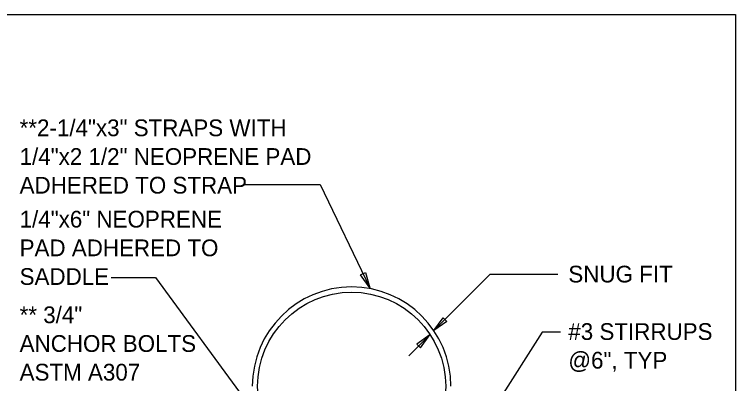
# Model space of a CAD drawing. Extents: x 11.868 to 12.521, y -7.834 to -6.95.
# Drawn here: x 12.1299 to 12.4839, y -7.1307 to -6.9497 of the extents above; entities that cross this region are included whole.
import ezdxf

# ---------------------------------------------------------------- set-up
doc = ezdxf.new("R2010")
doc.units = 0
for name, color, linetype in [('Default', 7, 'Continuous'), ('G-LDR', 7, 'Continuous'), ('G-TEXT', 7, 'Continuous'), ('M-PIPE-FW', 7, 'Continuous'), ('S-METL', 7, 'Continuous')]:
    doc.layers.add(name, color=color, linetype=linetype)

# ---------------------------------------------------------------- blocks, each defined once
blk = doc.blocks.new('ARROW1')
at = {"layer": 'Default'}
blk.add_lwpolyline([(-4.1818400594214235e-15, -3.3491727909525557e-15), (0.0078124999999958184, 0.0013020833333299842), (0.0078124999999958184, -0.0013020833333366826)], close=True, dxfattribs=at)

msp = doc.modelspace()

# ---------------------------------------------------------------- linework, layer by layer
at = {"layer": 'Default'}
msp.add_lwpolyline([(11.868183413980857, -6.949671388135403), (12.483886753288258, -6.949671388135403), (12.483886753288258, -7.83408791268483), (11.868183413980857, -7.83408791268483), (11.868183413980857, -6.949671388135403)], dxfattribs=at)
at = {"layer": 'G-LDR'}
for p, q in [((12.24312788173799, -7.033030916334952), (12.280032054566112, -7.033030916334952)), ((12.280032054566112, -7.033030916334952), (12.304306612656934, -7.0836994679039345)), ((12.177317798924781, -7.078630456492532), (12.199158971030752, -7.078630456492532)), ((12.199158971030752, -7.078630456492532), (12.25556343162843, -7.155531524156465)), ((12.363311516007224, -7.077285891452817), (12.335807180575157, -7.1047696429591545)), ((12.396662113553042, -7.077285891452817), (12.363311516007224, -7.077285891452817)), ((12.323547342010288, -7.117050065449752), (12.33380906433208, -7.106788343127962)), ((12.388894423712522, -7.105505627837739), (12.328678203171185, -7.200426559314296)), ((12.397944828843269, -7.105505627837739), (12.388894423712522, -7.105505627837739))]:
    msp.add_line(p, q, dxfattribs=at)
at = {"layer": 'M-PIPE-FW'}
msp.add_circle((12.29539948270212, -7.132074912870452), 0.04617775041826396, dxfattribs=at)
at = {"layer": 'S-METL'}
msp.add_arc((12.29539948270212, -7.132074912870452), 0.04874318099705641, 0, 179.99999999999997, dxfattribs=at)

# ---------------------------------------------------------------- block references
at = {"layer": 'G-LDR'}
for p, xscale, yscale, rotation in [((12.304306612656934, -7.0836994679039345), 0.9851253428918425, 0.9851253428918425, 115.59839585655658), ((12.335807180575157, -7.104769642959151), 0.9851253428918426, 0.9851253428918426, 45.00000000000001), ((12.33380906433208, -7.106788343127962), 0.9851253428918426, -0.9851253428918426, -135)]:
    msp.add_blockref('ARROW1', p, dxfattribs=dict(at, xscale=xscale, yscale=yscale, rotation=rotation))

# ---------------------------------------------------------------- texts
at = {"layer": 'G-TEXT'}
for s, height, p in [('**2-1/4"x3" STRAPS WITH', 0.008209377857432022, (12.132422763778534, -7.009390296327391)), ('1/4"x2 1/2" NEOPRENE PAD', 0.008209377857432023, (12.132422763778534, -7.023463515511562)), ('ADHERED TO STRAP', 0.008209377857432023, (12.132422763778534, -7.037536734695729)), ('1/4"x6" NEOPRENE', 0.008209377857432023, (12.132422763778534, -7.054185567961698)), ('PAD ADHERED TO', 0.008209377857432023, (12.132422763778534, -7.068258787145865)), ('SNUG FIT', 0.008209377857432023, (12.401792974725522, -7.081134037323487)), ('SADDLE', 0.008209377857432023, (12.132422763778534, -7.082332006330034)), ('** 3/4" ', 0.008209377857432022, (12.132422763778534, -7.101102980990731)), ('#3 STIRRUPS', 0.008209377857432023, (12.401792974725522, -7.109317124700119)), ('ANCHOR BOLTS', 0.008209377857432023, (12.132422763778534, -7.115176200174901)), ('@6", TYP', 0.008209377857432023, (12.401792974725522, -7.123390343884287)), ('ASTM A307', 0.008209377857432023, (12.132422763778534, -7.12924941935907))]:
    msp.add_text(s, height=height, dxfattribs=at).set_placement(p)

doc.saveas('drawing.dxf')
